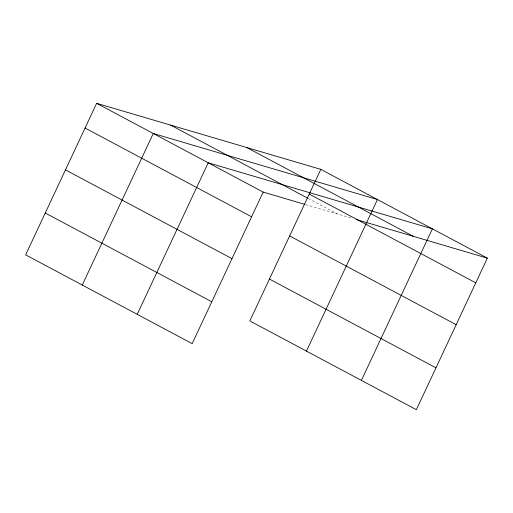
<?xml version="1.0" encoding="UTF-8"?>
<svg xmlns="http://www.w3.org/2000/svg" width="513" height="513" viewBox="0 0 513 513"><rect width="100%" height="100%" fill="white"/><g stroke="black" fill="none" stroke-linecap="round" stroke-linejoin="round"><path stroke-width="0.38" stroke-dasharray="2.56 1.92" d="M305.44 204.54L352.393 218.371M308.262 198.486L337.15 213.883"/><path stroke-width="0.77" d="M320.824 169.361L249.831 320.914L416.357 409.688L487.35 258.135L320.824 169.361L96.643 103.312L25.65 254.865L192.176 343.639L263.169 192.086L304.69 204.321M82.266 285.048L153.259 133.495L377.44 199.544L306.453 351.097M137.221 314.341L208.214 162.794L432.395 228.843L361.402 380.389M356.202 219.5L487.35 258.135M246.843 147.564L413.369 236.339M309.249 194.068L475.775 282.843M170.624 125.108L307.556 198.108M96.643 103.312L263.169 192.086M289.64 235.922L456.172 324.697M85.068 128.019L251.594 216.794M65.459 169.88L231.985 258.648M269.44 279.053L435.967 367.827M45.259 213.004L211.786 301.779"/></g></svg>
